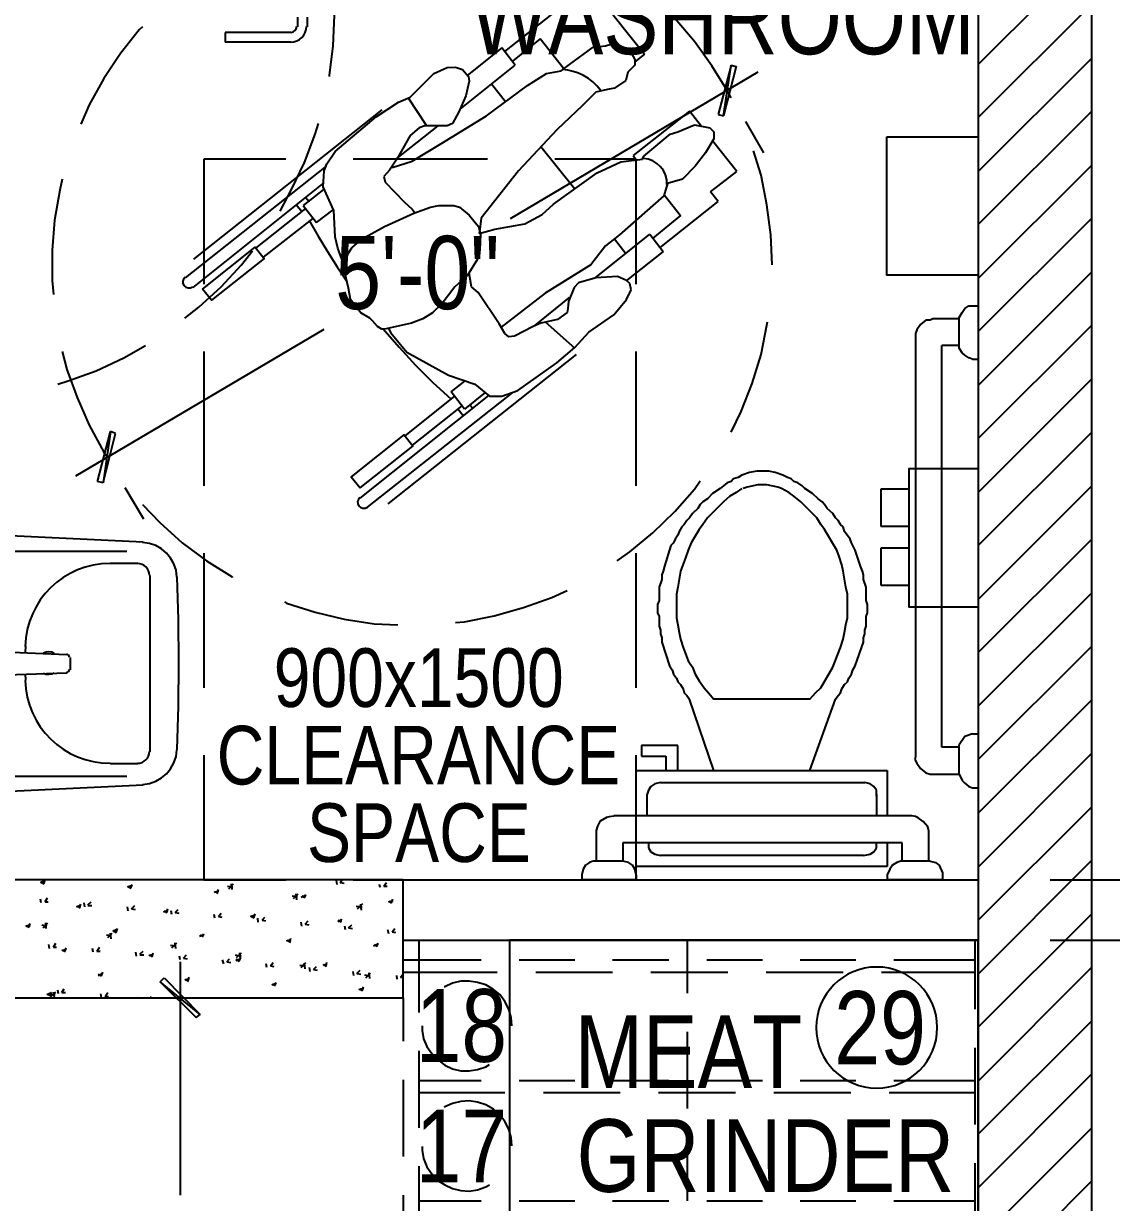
# Model space of a CAD drawing. Header units: millimetres. Extents: x -2604 to 15910, y -8758 to 4238.
# Drawn here: x 11578 to 13878, y -2925 to -432 of the extents above; entities that cross this region are included whole.
import ezdxf
from ezdxf.enums import TextEntityAlignment as Align

# ---------------------------------------------------------------- set-up
doc = ezdxf.new("R2010")
doc.units = ezdxf.units.MM
doc.layers.add('SOURCE_TEXT', color=7, linetype='Continuous')
doc.layers.add('SOURCE_TRACE', color=8, linetype='Continuous')

msp = doc.modelspace()

# ---------------------------------------------------------------- linework, layer by layer
at = {"layer": 'SOURCE_TRACE'}
for p, q in [((13836.6, -5449.8), (13836.6, 1113.5)), ((13596.8, 0), (13596.8, -5449.8)), ((13596.8, -518.8), (13836.6, -279.1)), ((12789.4, -369.8), (12891, -497.2)), ((12595.7, -491.7), (12719, -394.2)), ((13596.8, -631.3), (13836.6, -391.5)), ((12156.8, -418.6), (12156.8, -438.9)), ((12177.1, -418.6), (12177.1, -438.9)), ((12232.6, -479.6), (12235.3, -414.5)), ((12996.7, -470.1), (12954.7, -421.3)), ((11822.2, -445.7), (11782.9, -495.8)), ((11828.9, -438.9), (11822.2, -445.7)), ((12143.2, -451.1), (12003.7, -451.1)), ((12003.7, -451.1), (12003.7, -471.4)), ((12143.2, -471.4), (12003.7, -471.4)), ((12670.2, -464.7), (12611.9, -512.1)), ((12670.2, -464.7), (12668.8, -466)), ((12720.3, -528.3), (12670.2, -464.7)), ((12808.4, -479.6), (12828.7, -472.8)), ((12828.7, -472.8), (12859.9, -489)), ((13033.2, -521.5), (12996.7, -470.1)), ((11782.9, -495.8), (11747.7, -548.6)), ((12224.5, -541.9), (12232.6, -479.6)), ((12588.9, -483.6), (12515.8, -541.9)), ((12617.4, -520.2), (12588.9, -483.6)), ((12732.5, -518.8), (12782.6, -482.3)), ((12782.6, -482.3), (12808.4, -479.6)), ((12859.9, -489), (12870.7, -508)), ((12891, -497.2), (12870.7, -513.4)), ((12500.9, -613.7), (12617.4, -520.2)), ((12714.9, -532.4), (12732.5, -518.8)), ((12870.7, -520.2), (12855.8, -535.1)), ((12870.7, -508), (12870.7, -520.2)), ((13067.1, -575.7), (13033.2, -521.5)), ((13073.9, -520.2), (13046.8, -624.5)), ((13057.6, -627.2), (13073.9, -520.2)), ((13057.6, -627.2), (13073.9, -520.2)), ((13084.7, -522.9), (13057.6, -627.2)), ((13073.9, -520.2), (13084.7, -522.9)), ((13596.8, -745.1), (13836.6, -505.3)), ((12224.5, -544.6), (12224.5, -541.9)), ((12395.2, -587.9), (12445.3, -537.8)), ((12445.3, -537.8), (12473.8, -525.6)), ((12473.8, -525.6), (12491.4, -524.3)), ((12491.4, -524.3), (12506.3, -529.7)), ((12506.3, -529.7), (12518.5, -544.6)), ((12518.5, -544.6), (12519.8, -554.1)), ((13130.8, -535.1), (12606.5, -845.3)), ((12643.1, -563.5), (12683.7, -537.8)), ((12683.7, -537.8), (12714.9, -532.4)), ((12855.8, -535.1), (12851.7, -552.7)), ((11747.7, -548.6), (11716.5, -604.2)), ((12519.8, -554.1), (12513.1, -585.2)), ((12556.4, -627.2), (12643.1, -563.5)), ((12567.2, -559.5), (12597, -597.4)), ((12812.4, -571.7), (12788.1, -577.1)), ((12827.3, -569), (12812.4, -571.7)), ((12851.7, -552.7), (12827.3, -569)), ((12370.8, -598.8), (12395.2, -587.9)), ((12391.1, -589.3), (12429.1, -647.5)), ((12513.1, -585.2), (12498.2, -619.1)), ((12788.1, -577.1), (12759.6, -605.5)), ((13073.9, -589.3), (13067.1, -575.7)), ((11716.5, -604.2), (11698.9, -644.8)), ((12335.6, -615), (11937.3, -930.7)), ((12323.4, -629.9), (12370.8, -598.8)), ((12498.2, -619.1), (12484.6, -643.5)), ((12759.6, -605.5), (12705.4, -657)), ((12985.8, -617.7), (12866.6, -711.2)), ((13011.6, -650.2), (12985.8, -617.7)), ((13596.8, -857.5), (13836.6, -617.7)), ((12194.7, -666.5), (12201.5, -643.5)), ((12236.7, -703.1), (12323.4, -629.9)), ((12460.2, -686.8), (12556.4, -627.2)), ((12484.6, -643.5), (12473.8, -648.9)), ((12961.5, -661.1), (12996.7, -646.2)), ((12996.7, -646.2), (13029.2, -652.9)), ((13046.8, -624.5), (13057.6, -627.2)), ((13143, -705.8), (13105, -639.4)), ((12171.7, -726.1), (12194.7, -666.5)), ((12366.8, -718), (12454.8, -648.9)), ((12395.2, -669.2), (12366.8, -719.3)), ((12414.2, -652.9), (12395.2, -669.2)), ((12426.4, -648.9), (12414.2, -652.9)), ((12442.6, -648.9), (12426.4, -648.9)), ((12473.8, -648.9), (12442.6, -648.9)), ((12705.4, -657), (12624.1, -743.7)), ((12889.7, -712.6), (12945.2, -666.5)), ((12945.2, -666.5), (12961.5, -661.1)), ((13029.2, -652.9), (13037.3, -661.1)), ((13037.3, -661.1), (13037.3, -676)), ((12399.3, -723.4), (12460.2, -686.8)), ((12671.6, -692.2), (12743.3, -781.6)), ((13037.3, -676), (13019.7, -705.8)), ((13086.1, -745.1), (13034.6, -680)), ((12132.4, -719.3), (11959, -719.3)), ((11959, -719.3), (11959, -983.5)), ((12219.1, -728.8), (12236.7, -703.1)), ((12559.1, -719.3), (12274.6, -719.3)), ((12366.8, -719.3), (12351.9, -742.4)), ((12873.4, -719.3), (12701.4, -719.3)), ((12840.9, -724.7), (12886.9, -719.3)), ((12866.6, -711.2), (12873.4, -720.7)), ((12873.4, -983.5), (12873.4, -719.3)), ((12886.9, -719.3), (12889.7, -712.6)), ((13019.7, -705.8), (12998, -734.2)), ((13137.6, -753.2), (13121.3, -701.7)), ((12217.7, -734.2), (11919.7, -969.9)), ((12144.6, -783), (12171.7, -726.1)), ((12211, -777.6), (12213.7, -743.7)), ((12213.7, -743.7), (12219.1, -728.8)), ((12351.9, -742.4), (12339.7, -755.9)), ((12357.3, -736.9), (12399.3, -723.4)), ((12624.1, -743.7), (12545.6, -844)), ((12698.6, -814.2), (12790.8, -747.8)), ((12790.8, -747.8), (12840.9, -724.7)), ((12998, -734.2), (12970.9, -761.3)), ((13030.5, -788.4), (13086.1, -745.1)), ((13596.8, -971.3), (13836.6, -731.5)), ((11659.6, -761.3), (11654.2, -784.4)), ((11936, -990.3), (12211, -770.8)), ((12339.7, -755.9), (12342.4, -768.1)), ((12342.4, -768.1), (12383, -810.1)), ((12939.8, -770.8), (12931.6, -796.5)), ((12970.9, -761.3), (12939.8, -770.8)), ((13149.7, -815.5), (13137.6, -753.2)), ((11654.2, -784.4), (11643.4, -848)), ((12120.2, -829.1), (12144.6, -783)), ((12212.3, -783), (12169, -816.9)), ((12234, -827.7), (12211, -777.6)), ((12931.6, -796.5), (12838.2, -879.2)), ((12933, -795.2), (12966.9, -838.5)), ((13046.8, -808.7), (13030.5, -788.4)), ((12166.3, -830.4), (12154.1, -815.5)), ((12169, -816.9), (12197.4, -853.4)), ((12181.2, -808.7), (12174.4, -800.6)), ((12383, -810.1), (12399.3, -825)), ((12403.3, -833.1), (12438.5, -820.9)), ((12438.5, -820.9), (12456.2, -816.9)), ((12456.2, -816.9), (12487.3, -816.9)), ((12487.3, -816.9), (12499.5, -820.9)), ((12499.5, -820.9), (12519.8, -837.2)), ((12674.3, -835.8), (12698.6, -814.2)), ((12923.5, -906.3), (13046.8, -808.7)), ((13157.9, -879.2), (13149.7, -815.5)), ((12068.7, -907.6), (12174.4, -823.6)), ((12085, -926.6), (12190.6, -844)), ((12197.4, -853.4), (12232.6, -826.3)), ((12236.7, -883.2), (12234, -827.7)), ((12341, -861.6), (12403.3, -833.1)), ((12399.3, -825), (12406, -833.1)), ((12519.8, -837.2), (12540.1, -861.6)), ((12545.6, -844), (12542.9, -867)), ((12637.7, -856.1), (12674.3, -835.8)), ((12966.9, -838.5), (12908.6, -886)), ((12966.9, -838.5), (12965.5, -839.9)), ((13596.8, -1083.7), (13836.6, -844)), ((11643.4, -848), (11637.9, -911.7)), ((12293.6, -887.3), (12341, -861.6)), ((12540.1, -861.6), (12544.2, -877.8)), ((12542.9, -867), (12541.5, -876.5)), ((12541.5, -876.5), (12574, -867)), ((12574, -867), (12637.7, -856.1)), ((12242.1, -907.6), (12236.7, -883.2)), ((12271.9, -906.3), (12293.6, -887.3)), ((12544.2, -877.8), (12542.9, -911.7)), ((12785.3, -971.3), (12901.8, -877.8)), ((12838.2, -879.2), (12808.4, -902.2)), ((12827.3, -887.3), (12851.7, -918.5)), ((12901.8, -877.8), (12930.3, -914.4)), ((13160.6, -942.8), (13157.9, -879.2)), ((11637.9, -911.7), (11637.9, -975.4)), ((12038.9, -942.8), (12062, -913)), ((12257, -948.3), (12242.1, -907.6)), ((12257, -940.1), (12263.8, -918.5)), ((12263.8, -918.5), (12271.9, -906.3)), ((12542.9, -911.7), (12537.4, -930.7)), ((12808.4, -902.2), (12777.2, -942.8)), ((12930.3, -914.4), (12853.1, -975.4)), ((11995.6, -988.9), (12038.9, -942.8)), ((12257, -959.1), (12257, -940.1)), ((12537.4, -930.7), (12515.8, -965.9)), ((12777.2, -942.8), (12681, -1002.5)), ((12265.2, -991.6), (12257, -959.1)), ((12515.8, -965.9), (12490, -988.9)), ((12525.2, -988.9), (12519.8, -960.5)), ((12788.1, -969.9), (12751.5, -980.8)), ((12834.1, -967.2), (12788.1, -969.9)), ((12853.1, -975.4), (12834.1, -967.2)), ((13596.8, -1197.5), (13836.6, -957.7)), ((11637.9, -975.4), (11640.7, -1005.2)), ((11948.2, -1032.3), (11995.6, -988.9)), ((12269.2, -1016), (12265.2, -991.6)), ((12490, -988.9), (12462.9, -1024.1)), ((12538.8, -1001.1), (12525.2, -988.9)), ((12742, -990.3), (12729.8, -1020.1)), ((12751.5, -980.8), (12742, -990.3)), ((12859.9, -982.1), (12853.1, -975.4)), ((12853.1, -1016), (12862.6, -995.7)), ((12862.6, -995.7), (12859.9, -982.1)), ((12290.9, -1044.4), (12269.2, -1016)), ((12583.5, -1067.5), (12538.8, -1001.1)), ((12681, -1002.5), (12587.6, -1074.3)), ((12658, -1071.5), (12732.5, -1011.9)), ((12729.8, -1020.1), (12728.4, -1035)), ((12826, -1048.5), (12853.1, -1016)), ((11918.4, -1055.3), (11948.2, -1032.3)), ((12309.9, -1055.3), (12290.9, -1044.4)), ((12442.6, -1044.4), (12422.3, -1056.6)), ((12462.9, -1024.1), (12442.6, -1044.4)), ((12727.1, -1043.1), (12706.8, -1058)), ((12728.4, -1035), (12727.1, -1043.1)), ((13556.1, -1053.9), (13562.9, -1043.1)), ((13562.9, -1043.1), (13568.3, -1035)), ((13568.3, -1035), (13576.5, -1029.5)), ((13576.5, -1029.5), (13596.8, -1029.5)), ((13596.8, -1029.5), (13596.8, -1142)), ((12315.3, -1060.7), (12309.9, -1055.3)), ((12326.1, -1072.9), (12315.3, -1060.7)), ((12397.9, -1066.1), (12341, -1078.3)), ((12422.3, -1056.6), (12397.9, -1066.1)), ((12595.7, -1087.8), (12583.5, -1067.5)), ((12671.6, -1066.1), (12655.3, -1072.9)), ((12706.8, -1058), (12671.6, -1066.1)), ((12681, -1063.4), (12743.3, -1119)), ((12773.2, -1085.1), (12826, -1048.5)), ((13137.6, -1132.5), (13149.7, -1070.2)), ((13149.7, -1070.2), (13151.1, -1063.4)), ((13474.9, -1068.8), (13466.7, -1079.7)), ((13485.7, -1059.3), (13474.9, -1068.8)), ((13495.2, -1059.3), (13485.7, -1059.3)), ((13500.6, -1056.6), (13495.2, -1059.3)), ((13556.1, -1056.6), (13500.6, -1056.6)), ((13556.1, -1119), (13556.1, -1053.9)), ((13596.8, -1310), (13836.6, -1070.2)), ((11688.1, -1388.5), (12213.7, -1078.3)), ((12335.6, -1078.3), (12326.1, -1072.9)), ((12341, -1078.3), (12335.6, -1078.3)), ((12349.1, -1077), (12354.6, -1086.4)), ((12354.6, -1086.4), (12388.4, -1127.1)), ((12603.8, -1094.6), (12595.7, -1087.8)), ((12616, -1093.2), (12603.8, -1094.6)), ((12655.3, -1072.9), (12616, -1093.2)), ((12743.3, -1117.6), (12773.2, -1085.1)), ((13466.7, -1079.7), (13464, -1087.8)), ((13464, -1087.8), (13464, -1983.2)), ((11789.7, -1139.3), (11835.7, -1113.5)), ((12705.4, -1150.1), (12743.3, -1117.6)), ((13556.1, -1113.5), (13519.6, -1113.5)), ((13519.6, -1962.9), (13519.6, -1113.5)), ((13562.9, -1128.4), (13556.1, -1119)), ((11659.6, -1125.7), (11669.1, -1163.7)), ((11731.4, -1166.4), (11789.7, -1139.3)), ((11959, -1125.7), (11959, -1410.2)), ((12746.1, -1132.5), (12347.8, -1448.1)), ((12388.4, -1127.1), (12476.5, -1175.9)), ((12873.4, -1410.2), (12873.4, -1125.7)), ((13118.6, -1193.5), (13137.6, -1132.5)), ((13568.3, -1133.9), (13562.9, -1128.4)), ((13576.5, -1139.3), (13568.3, -1133.9)), ((13584.6, -1142), (13576.5, -1139.3)), ((13584.6, -1142), (13596.8, -1142)), ((11669.1, -1163.7), (11690.8, -1223.3)), ((11671.8, -1188), (11731.4, -1166.4)), ((12622.8, -1208.4), (12705.4, -1150.1)), ((11650.1, -1194.8), (11671.8, -1188)), ((12476.5, -1175.9), (12532, -1194.8)), ((12481.9, -1211.1), (12511.7, -1188)), ((12532, -1194.8), (12563.2, -1220.6)), ((13095.6, -1253.1), (13118.6, -1193.5)), ((13596.8, -1423.8), (13836.6, -1184)), ((12289.5, -1435.9), (12561.8, -1219.2)), ((12611.9, -1212.4), (12304.4, -1454.9)), ((12384.4, -1304.5), (12490, -1220.6)), ((12510.3, -1247.6), (12481.9, -1211.1)), ((12553.7, -1212.4), (12510.3, -1247.6)), ((12563.2, -1220.6), (12588.9, -1220.6)), ((12588.9, -1220.6), (12622.8, -1208.4)), ((11690.8, -1223.3), (11716.5, -1281.5)), ((12399.3, -1324.9), (12504.9, -1240.9)), ((12521.2, -1238.2), (12528, -1246.3)), ((12496.8, -1247.6), (12507.6, -1261.2)), ((13073.9, -1296.4), (13095.6, -1253.1)), ((11716.5, -1281.5), (11747.7, -1338.4)), ((11734.1, -1400.7), (11761.2, -1295.1)), ((11761.2, -1295.1), (11746.3, -1403.4)), ((11761.2, -1295.1), (11746.3, -1403.4)), ((11772.1, -1299.1), (11761.2, -1295.1)), ((11746.3, -1403.4), (11772.1, -1299.1)), ((13596.8, -1536.2), (13836.6, -1296.4)), ((11747.7, -1338.4), (11755.8, -1350.6)), ((13079.3, -1395.3), (13073.9, -1400.7)), ((13088.8, -1392.6), (13079.3, -1395.3)), ((13096.9, -1387.2), (13088.8, -1392.6)), ((13113.2, -1381.8), (13096.9, -1387.2)), ((13128.1, -1379.1), (13113.2, -1381.8)), ((13153.8, -1379.1), (13128.1, -1379.1)), ((13167.4, -1381.8), (13153.8, -1379.1)), ((13183.6, -1387.2), (13167.4, -1381.8)), ((13193.1, -1392.6), (13183.6, -1387.2)), ((13201.2, -1395.3), (13193.1, -1392.6)), ((13206.6, -1400.7), (13201.2, -1395.3)), ((11746.3, -1403.4), (11734.1, -1400.7)), ((11831.7, -1480.7), (11792.4, -1414.3)), ((12954.7, -1464.4), (12996.7, -1417)), ((12996.7, -1417), (13008.9, -1399.4)), ((13050.9, -1415.6), (13034.6, -1426.5)), ((13057.6, -1410.2), (13050.9, -1415.6)), ((13065.8, -1403.4), (13057.6, -1410.2)), ((13073.9, -1400.7), (13065.8, -1403.4)), ((13096.9, -1415.6), (13084.7, -1423.8)), ((13107.8, -1412.9), (13099.6, -1415.6)), ((13130.8, -1407.5), (13107.8, -1412.9)), ((13149.7, -1407.5), (13130.8, -1407.5)), ((13172.8, -1412.9), (13149.7, -1407.5)), ((13180.9, -1415.6), (13172.8, -1412.9)), ((13195.8, -1423.8), (13180.9, -1415.6)), ((13214.8, -1403.4), (13206.6, -1400.7)), ((13224.3, -1410.2), (13214.8, -1403.4)), ((13229.7, -1415.6), (13224.3, -1410.2)), ((13245.9, -1426.5), (13229.7, -1415.6)), ((13450.5, -1417), (13390.9, -1417)), ((13390.9, -1417), (13390.9, -1495.6)), ((13596.8, -1650), (13836.6, -1410.2)), ((13014.3, -1444.1), (13008.9, -1449.5)), ((13023.8, -1437.3), (13014.3, -1444.1)), ((13034.6, -1426.5), (13023.8, -1437.3)), ((13057.6, -1444.1), (13023.8, -1477.9)), ((13071.2, -1431.9), (13057.6, -1444.1)), ((13084.7, -1423.8), (13071.2, -1431.9)), ((13206.6, -1431.9), (13195.8, -1423.8)), ((13221.5, -1444.1), (13206.6, -1431.9)), ((13255.4, -1477.9), (13221.5, -1444.1)), ((13258.1, -1437.3), (13245.9, -1426.5)), ((13266.3, -1444.1), (13258.1, -1437.3)), ((13271.7, -1449.5), (13266.3, -1444.1)), ((11828.9, -1449.5), (11865.5, -1487.4)), ((12908.6, -1509.1), (12954.7, -1464.4)), ((12992.6, -1468.5), (12985.8, -1477.9)), ((13003.4, -1457.6), (12992.6, -1468.5)), ((13008.9, -1449.5), (13003.4, -1457.6)), ((13277.1, -1457.6), (13271.7, -1449.5)), ((13289.3, -1468.5), (13277.1, -1457.6)), ((13294.7, -1477.9), (13289.3, -1468.5)), ((11865.5, -1487.4), (11912.9, -1530.8)), ((12975, -1491.5), (12969.6, -1496.9)), ((12980.4, -1483.4), (12975, -1491.5)), ((12985.8, -1477.9), (12980.4, -1483.4)), ((13014.3, -1491.5), (13006.2, -1502.3)), ((13023.8, -1477.9), (13014.3, -1491.5)), ((13263.5, -1491.5), (13255.4, -1477.9)), ((13271.7, -1502.3), (13263.5, -1491.5)), ((13300.1, -1483.4), (13294.7, -1477.9)), ((13305.5, -1491.5), (13300.1, -1483.4)), ((13311, -1496.9), (13305.5, -1491.5)), ((13390.9, -1495.6), (13450.5, -1495.6)), ((11830.3, -1529.4), (11438.8, -1510.5)), ((12859.9, -1549.7), (12908.6, -1509.1)), ((12961.5, -1514.5), (12956, -1522.6)), ((12964.2, -1506.4), (12961.5, -1514.5)), ((12969.6, -1496.9), (12964.2, -1506.4)), ((13006.2, -1502.3), (12989.9, -1530.8)), ((13297.4, -1545.7), (13271.7, -1502.3)), ((13313.7, -1506.4), (13311, -1496.9)), ((13325.9, -1522.6), (13313.7, -1506.4)), ((11912.9, -1530.8), (11964.4, -1568.7)), ((12946.5, -1536.2), (12933, -1579.5)), ((12952, -1530.8), (12946.5, -1536.2)), ((12956, -1522.6), (12952, -1530.8)), ((12983.1, -1545.7), (12977.7, -1561.9)), ((12989.9, -1530.8), (12983.1, -1545.7)), ((13302.8, -1559.2), (13297.4, -1545.7)), ((13328.6, -1530.8), (13325.9, -1522.6)), ((13331.3, -1536.2), (13328.6, -1530.8)), ((13336.7, -1545.7), (13331.3, -1536.2)), ((13347.5, -1579.5), (13336.7, -1545.7)), ((13450.5, -1541.6), (13390.9, -1541.6)), ((13390.9, -1541.6), (13390.9, -1620.2)), ((13596.8, -1762.4), (13836.6, -1522.6)), ((11487.6, -1548.4), (11796.4, -1548.4)), ((11959, -1552.4), (11959, -1836.9)), ((11964.4, -1568.7), (12018.6, -1602.6)), ((12832.8, -1568.7), (12859.9, -1549.7)), ((12873.4, -1836.9), (12873.4, -1552.4)), ((12977.7, -1561.9), (12966.9, -1590.4)), ((13308.2, -1576.8), (13302.8, -1559.2)), ((11819.5, -1574.1), (11761.2, -1574.1)), ((12930.3, -1590.4), (12927.6, -1598.5)), ((12933, -1579.5), (12930.3, -1590.4)), ((12966.9, -1590.4), (12961.5, -1624.2)), ((13311, -1590.4), (13308.2, -1576.8)), ((13316.4, -1624.2), (13311, -1590.4)), ((13351.6, -1590.4), (13347.5, -1579.5)), ((13354.3, -1598.5), (13351.6, -1590.4)), ((11845.2, -1972.4), (11845.2, -1599.9)), ((12018.6, -1602.6), (12018.6, -1603.9)), ((12927.6, -1608), (12922.2, -1624.2)), ((12927.6, -1598.5), (12927.6, -1608)), ((13354.3, -1608), (13354.3, -1598.5)), ((13359.7, -1624.2), (13354.3, -1608)), ((13390.9, -1620.2), (13450.5, -1620.2)), ((12694.6, -1645.9), (12727.1, -1631)), ((12922.2, -1624.2), (12922.2, -1652.7)), ((12961.5, -1624.2), (12958.7, -1639.1)), ((12958.7, -1639.1), (12958.7, -1689.3)), ((13320.4, -1639.1), (13316.4, -1624.2)), ((13320.4, -1689.3), (13320.4, -1639.1)), ((13359.7, -1652.7), (13359.7, -1624.2)), ((13596.8, -1876.2), (13836.6, -1636.4)), ((12129.7, -1655.4), (12133.7, -1658.1)), ((12133.7, -1658.1), (12194.7, -1677.1)), ((12572.7, -1685.2), (12635, -1667.6)), ((12635, -1667.6), (12694.6, -1645.9)), ((12922.2, -1652.7), (12918.1, -1660.8)), ((12918.1, -1660.8), (12918.1, -1678.4)), ((13362.4, -1660.8), (13359.7, -1652.7)), ((13362.4, -1678.4), (13362.4, -1660.8)), ((12194.7, -1677.1), (12255.7, -1692)), ((12255.7, -1692), (12319.3, -1701.5)), ((12510.3, -1697.4), (12572.7, -1685.2)), ((12918.1, -1678.4), (12922.2, -1686.6)), ((12922.2, -1686.6), (12922.2, -1706.9)), ((12958.7, -1689.3), (12961.5, -1704.2)), ((13316.4, -1704.2), (13320.4, -1689.3)), ((13359.7, -1686.6), (13362.4, -1678.4)), ((13359.7, -1706.9), (13359.7, -1686.6)), ((12319.3, -1701.5), (12369.5, -1704.2)), ((12491.4, -1698.8), (12510.3, -1697.4)), ((12922.2, -1706.9), (12924.9, -1715)), ((12924.9, -1715), (12924.9, -1723.1)), ((12961.5, -1704.2), (12964.2, -1720.4)), ((13313.7, -1720.4), (13316.4, -1704.2)), ((13357, -1715), (13359.7, -1706.9)), ((13357, -1723.1), (13357, -1715)), ((12924.9, -1723.1), (12927.6, -1731.3)), ((12927.6, -1731.3), (12927.6, -1740.7)), ((12927.6, -1740.7), (12943.8, -1790.9)), ((12964.2, -1720.4), (12966.9, -1734)), ((12966.9, -1734), (12972.3, -1751.6)), ((13305.5, -1751.6), (13311, -1734)), ((13311, -1734), (13313.7, -1720.4)), ((13336.7, -1790.9), (13354.3, -1740.7)), ((13354.3, -1731.3), (13357, -1723.1)), ((13354.3, -1740.7), (13354.3, -1731.3)), ((11506.5, -1759.7), (11669.1, -1766.5)), ((12972.3, -1751.6), (12983.1, -1780)), ((13289.3, -1793.6), (13305.5, -1751.6)), ((13596.8, -1988.7), (13836.6, -1748.9)), ((11675.9, -1773.3), (11675.9, -1799)), ((12943.8, -1790.9), (12949.3, -1799)), ((12983.1, -1780), (12992.6, -1793.6)), ((12992.6, -1793.6), (12998, -1808.5)), ((13263.5, -1836.9), (13289.3, -1793.6)), ((13331.3, -1799), (13336.7, -1790.9)), ((11669.1, -1805.8), (11506.5, -1811.2)), ((12949.3, -1799), (12952, -1808.5)), ((12952, -1808.5), (12958.7, -1816.6)), ((12958.7, -1816.6), (12961.5, -1824.7)), ((12998, -1808.5), (13006.2, -1822)), ((13320.4, -1824.7), (13323.1, -1816.6)), ((13323.1, -1816.6), (13328.6, -1808.5)), ((13328.6, -1808.5), (13331.3, -1799)), ((12961.5, -1824.7), (12966.9, -1830.2)), ((12966.9, -1830.2), (12972.3, -1839.6)), ((12972.3, -1839.6), (12975, -1847.8)), ((13006.2, -1822), (13017, -1836.9)), ((13017, -1836.9), (13026.5, -1847.8)), ((13252.7, -1847.8), (13263.5, -1836.9)), ((13305.5, -1847.8), (13308.2, -1839.6)), ((13308.2, -1839.6), (13313.7, -1830.2)), ((13313.7, -1830.2), (13320.4, -1824.7)), ((12975, -1847.8), (12980.4, -1853.2)), ((12980.4, -1853.2), (12985.8, -1861.3)), ((13037.3, -2011.7), (12985.8, -1861.3)), ((13026.5, -1847.8), (13037.3, -1861.3)), ((13240.5, -1861.3), (13037.3, -1861.3)), ((13240.5, -1861.3), (13252.7, -1847.8)), ((13240.5, -2011.7), (13294.7, -1861.3)), ((13294.7, -1861.3), (13300.1, -1853.2)), ((13300.1, -1853.2), (13305.5, -1847.8)), ((13596.8, -2102.4), (13836.6, -1862.7)), ((13568.3, -1939.9), (13556.1, -1957.5)), ((13584.6, -1934.5), (13568.3, -1939.9)), ((13584.6, -1934.5), (13596.8, -1934.5)), ((13596.8, -1934.5), (13596.8, -2048.3)), ((12961.5, -1958.8), (12884.2, -1958.8)), ((12884.2, -1958.8), (12884.2, -1981.9)), ((12961.5, -2011.7), (12961.5, -1958.8)), ((13556.1, -1962.9), (13519.6, -1962.9)), ((13556.1, -2019.8), (13556.1, -1957.5)), ((11959, -1979.2), (11959, -2243.3)), ((12873.4, -2243.3), (12873.4, -1979.2)), ((12884.2, -1981.9), (12935.7, -1981.9)), ((12935.7, -1981.9), (12935.7, -2011.7)), ((13464, -1983.2), (13462.7, -1988.7)), ((13462.7, -1988.7), (13466.7, -1996.8)), ((13596.8, -2216.2), (13836.6, -1975.1)), ((11819.5, -1998.1), (11761.2, -1998.1)), ((12873.4, -2107.9), (12873.4, -2011.7)), ((12873.4, -2011.7), (13404.4, -2011.7)), ((13404.4, -2011.7), (13404.4, -2107.9)), ((13466.7, -1996.8), (13474.9, -2007.6)), ((13474.9, -2007.6), (13485.7, -2017.1)), ((13485.7, -2017.1), (13495.2, -2019.8)), ((11830.3, -2042.8), (11438.8, -2061.8)), ((11487.6, -2023.9), (11796.4, -2023.9)), ((12912.7, -2040.1), (12904.6, -2045.5)), ((12924.9, -2037.4), (12912.7, -2040.1)), ((12924.9, -2037.4), (13357, -2037.4)), ((13367.9, -2040.1), (13357, -2037.4)), ((13376, -2045.5), (13367.9, -2040.1)), ((13495.2, -2019.8), (13556.1, -2019.8)), ((13556.1, -2019.8), (13562.9, -2033.4)), ((13562.9, -2033.4), (13568.3, -2038.8)), ((13568.3, -2038.8), (13576.5, -2045.5)), ((12899.1, -2053.7), (12896.4, -2061.8)), ((12896.4, -2107.9), (12896.4, -2061.8)), ((12904.6, -2045.5), (12899.1, -2053.7)), ((13381.4, -2053.7), (13376, -2045.5)), ((13381.4, -2065.9), (13381.4, -2053.7)), ((13381.4, -2061.8), (13381.4, -2107.9)), ((13576.5, -2045.5), (13584.6, -2048.3)), ((13584.6, -2048.3), (13596.8, -2048.3)), ((13596.8, -2328.7), (13836.6, -2088.9)), ((12792.1, -2129.5), (12797.5, -2118.7)), ((12797.5, -2118.7), (12811.1, -2110.6)), ((12811.1, -2110.6), (12816.5, -2109.2)), ((12816.5, -2109.2), (12826, -2107.9)), ((13455.9, -2107.9), (12826, -2107.9)), ((13464, -2109.2), (13455.9, -2107.9)), ((13469.5, -2111.9), (13464, -2109.2)), ((13480.3, -2120.1), (13469.5, -2111.9)), ((12789.4, -2139), (12792.1, -2129.5)), ((12789.4, -2204), (12789.4, -2139)), ((13489.8, -2130.9), (13480.3, -2120.1)), ((13492.5, -2140.4), (13489.8, -2130.9)), ((13492.5, -2204), (13492.5, -2140.4)), ((13435.6, -2164.8), (12844.9, -2164.8)), ((12844.9, -2164.8), (12844.9, -2204)), ((12873.4, -2214.9), (12873.4, -2164.8)), ((12899.1, -2164.8), (12899.1, -2175.6)), ((13381.4, -2175.6), (13381.4, -2164.8)), ((13404.4, -2164.8), (13404.4, -2214.9)), ((13435.6, -2204), (13435.6, -2164.8)), ((12899.1, -2175.6), (12904.6, -2183.7)), ((12904.6, -2183.7), (12912.7, -2189.1)), ((12912.7, -2189.1), (12924.9, -2191.9)), ((13354.3, -2191.9), (12924.9, -2191.9)), ((13354.3, -2191.9), (13367.9, -2189.1)), ((13367.9, -2189.1), (13376, -2183.7)), ((13376, -2183.7), (13381.4, -2175.6)), ((12766.4, -2212.2), (12761, -2220.3)), ((12774.5, -2206.8), (12766.4, -2212.2)), ((12782.6, -2204), (12774.5, -2206.8)), ((12844.9, -2204), (12782.6, -2204)), ((12857.1, -2206.8), (12844.9, -2204)), ((12865.3, -2212.2), (12857.1, -2206.8)), ((12870.7, -2220.3), (12865.3, -2212.2)), ((13404.4, -2214.9), (12873.4, -2214.9)), ((13415.3, -2212.2), (13409.8, -2220.3)), ((13424.7, -2206.8), (13415.3, -2212.2)), ((13432.9, -2204), (13424.7, -2206.8)), ((13495.2, -2204), (13432.9, -2204)), ((13495.2, -2204), (13506, -2206.8)), ((13506, -2206.8), (13514.2, -2212.2)), ((13514.2, -2212.2), (13520.9, -2228.4)), ((13596.8, -2442.5), (13836.6, -2201.3)), ((11620.3, -2251.5), (11623, -2243.3)), ((11959, -2243.3), (12132.4, -2243.3)), ((12148.7, -2244.7), (12148.7, -2243.3)), ((12247.5, -2248.7), (12251.6, -2243.3)), ((12274.6, -2243.3), (12559.1, -2243.3)), ((12380.3, -2243.3), (13596.8, -2243.3)), ((12701.4, -2243.3), (12873.4, -2243.3)), ((12761, -2220.3), (12758.3, -2232.5)), ((12758.3, -2232.5), (12758.3, -2243.3)), ((12873.4, -2243.3), (12758.3, -2243.3)), ((12873.4, -2231.1), (12870.7, -2220.3)), ((12873.4, -2232.5), (12873.4, -2243.3)), ((12873.4, -2243.3), (13404.4, -2243.3)), ((13409.8, -2220.3), (13404.4, -2232.5)), ((13404.4, -2232.5), (13404.4, -2243.3)), ((13520.9, -2243.3), (13404.4, -2243.3)), ((13520.9, -2228.4), (13520.9, -2243.3)), ((13748.5, -2243.3), (15215.6, -2243.3)), ((13748.5, -2243.3), (14918.9, -2243.3)), ((11613.6, -2248.7), (11621.7, -2244.7)), ((11613.6, -2247.4), (11620.3, -2251.5)), ((11797.8, -2258.2), (11805.9, -2255.5)), ((11797.8, -2256.9), (11804.6, -2260.9)), ((11804.6, -2260.9), (11807.3, -2252.8)), ((11980.7, -2269.1), (11990.2, -2266.4)), ((11982, -2267.7), (11988.8, -2271.8)), ((11987.4, -2271.8), (11990.2, -2263.6)), ((12009.1, -2256.9), (12020, -2258.2)), ((12011.8, -2262.3), (12021.3, -2251.5)), ((12018.6, -2263.6), (12017.2, -2251.5)), ((12240.8, -2252.8), (12239.4, -2244.7)), ((12247.5, -2248.7), (12255.7, -2250.1)), ((12331.5, -2259.6), (12330.2, -2252.8)), ((12339.7, -2256.9), (12345.1, -2248.7)), ((12339.7, -2256.9), (12346.4, -2256.9)), ((11614.9, -2292.1), (11613.6, -2284)), ((11623, -2289.4), (11628.5, -2281.3)), ((11623, -2289.4), (11629.8, -2289.4)), ((11707, -2300.2), (11705.7, -2292.1)), ((11713.8, -2296.2), (11720.6, -2289.4)), ((12145.9, -2277.2), (12156.8, -2278.5)), ((12148.7, -2282.6), (12158.1, -2273.1)), ((12155.4, -2285.3), (12154.1, -2273.1)), ((12164.9, -2279.9), (12174.4, -2275.8)), ((12166.3, -2277.2), (12171.7, -2281.3)), ((12171.7, -2281.3), (12174.4, -2274.5)), ((12284.1, -2304.3), (12295, -2293.5)), ((12349.1, -2289.4), (12358.6, -2286.7)), ((12350.5, -2288), (12355.9, -2292.1)), ((12355.9, -2292.1), (12358.6, -2284)), ((11689.4, -2300.2), (11698.9, -2296.2)), ((11690.8, -2298.9), (11697.5, -2302.9)), ((11696.2, -2302.9), (11698.9, -2294.8)), ((11713.8, -2297.5), (11721.9, -2297.5)), ((11799.1, -2308.4), (11797.8, -2300.2)), ((11805.9, -2304.3), (11812.7, -2297.5)), ((11805.9, -2304.3), (11814, -2305.6)), ((11873.7, -2311.1), (11883.1, -2307)), ((11875, -2308.4), (11880.4, -2312.4)), ((11880.4, -2312.4), (11883.1, -2304.3)), ((11891.3, -2316.5), (11889.9, -2308.4)), ((11898, -2312.4), (11904.8, -2305.6)), ((11898, -2312.4), (11906.2, -2313.8)), ((11982, -2324.6), (11980.7, -2316.5)), ((11990.2, -2320.5), (11995.6, -2313.8)), ((12057.9, -2320.5), (12066, -2317.8)), ((12064.7, -2323.3), (12067.4, -2315.1)), ((12281.4, -2298.9), (12293.6, -2300.2)), ((12292.2, -2307), (12290.9, -2294.8)), ((13596.8, -2554.9), (13836.6, -2315.1)), ((11582.4, -2340.9), (11590.5, -2338.2)), ((11582.4, -2339.5), (11589.2, -2343.6)), ((11589.2, -2343.6), (11591.9, -2335.4)), ((11616.3, -2338.2), (11627.1, -2340.9)), ((11619, -2344.9), (11628.5, -2334.1)), ((11625.7, -2346.3), (11624.4, -2334.1)), ((11990.2, -2320.5), (11996.9, -2321.9)), ((12057.9, -2319.2), (12064.7, -2323.3)), ((12074.1, -2332.7), (12072.8, -2324.6)), ((12082.3, -2328.7), (12087.7, -2321.9)), ((12082.3, -2328.7), (12089, -2330)), ((12166.3, -2340.9), (12164.9, -2332.7)), ((12173, -2336.8), (12179.8, -2330)), ((12173, -2336.8), (12181.2, -2338.2)), ((12242.1, -2331.4), (12250.3, -2327.3)), ((12242.1, -2328.7), (12248.9, -2332.7)), ((12248.9, -2332.7), (12250.3, -2326)), ((12258.4, -2349), (12257, -2340.9)), ((12265.2, -2344.9), (12271.9, -2338.2)), ((11753.1, -2359.8), (11763.9, -2361.2)), ((11755.8, -2365.2), (11765.3, -2355.8)), ((11762.6, -2368), (11761.2, -2355.8)), ((11766.6, -2351.7), (11774.8, -2347.6)), ((11766.6, -2350.3), (11773.4, -2354.4)), ((11773.4, -2354.4), (11776.1, -2346.3)), ((11949.5, -2362.5), (11959, -2358.5)), ((11950.9, -2359.8), (11957.6, -2363.9)), ((11956.3, -2363.9), (11959, -2357.1)), ((12140.5, -2374.7), (12143.2, -2366.6)), ((12265.2, -2344.9), (12273.3, -2346.3)), ((12350.5, -2357.1), (12347.8, -2349)), ((12357.3, -2353.1), (12362.7, -2346.3)), ((12357.3, -2353.1), (12364, -2354.4)), ((11632.5, -2388.3), (11631.2, -2380.1)), ((11640.7, -2385.6), (11646.1, -2377.4)), ((11640.7, -2385.6), (11647.4, -2385.6)), ((11658.3, -2392.3), (11667.7, -2389.6)), ((11659.6, -2391), (11666.4, -2395.1)), ((11665, -2395.1), (11667.7, -2386.9)), ((11724.6, -2396.4), (11723.3, -2388.3)), ((11732.8, -2393.7), (11738.2, -2385.6)), ((11888.6, -2381.5), (11900.7, -2382.9)), ((11891.3, -2386.9), (11902.1, -2376.1)), ((11899.4, -2388.3), (11898, -2376.1)), ((12133.7, -2372), (12143.2, -2369.3)), ((12135.1, -2370.7), (12141.9, -2374.7)), ((12318, -2382.9), (12327.5, -2378.8)), ((12319.3, -2380.1), (12324.8, -2384.2)), ((12324.8, -2384.2), (12327.5, -2377.4)), ((12380.3, -2370.7), (13596.8, -2370.7)), ((12414.2, -2523.7), (12414.2, -2370.7)), ((12981.8, -2483.1), (12981.8, -2370.7)), ((13590, -2517), (13590, -2370.7)), ((13748.5, -2370.7), (14918.9, -2370.7)), ((13748.5, -2370.7), (15215.6, -2370.7)), ((11732.8, -2393.7), (11739.5, -2393.7)), ((11816.8, -2404.5), (11815.4, -2396.4)), ((11823.5, -2400.5), (11830.3, -2393.7)), ((11823.5, -2401.8), (11831.7, -2401.8)), ((11842.5, -2403.2), (11852, -2400.5)), ((11843.9, -2401.8), (11849.3, -2405.9)), ((11849.3, -2405.9), (11852, -2397.8)), ((11908.9, -2412.7), (11907.5, -2404.5)), ((11908.9, -2416.7), (11908.9, -2909.8)), ((11915.6, -2408.6), (11922.4, -2401.8)), ((11915.6, -2408.6), (11923.8, -2410)), ((12001, -2420.8), (11998.3, -2412.7)), ((12007.8, -2416.7), (12013.2, -2410)), ((12007.8, -2416.7), (12015.9, -2418.1)), ((12025.4, -2401.8), (12037.6, -2404.5)), ((12026.7, -2414), (12034.9, -2410)), ((12026.7, -2411.3), (12033.5, -2415.4)), ((12028.1, -2407.2), (12038.9, -2397.8)), ((12033.5, -2415.4), (12036.2, -2408.6)), ((12036.2, -2410), (12034.9, -2397.8)), ((12099.9, -2424.9), (12105.3, -2418.1)), ((12164.9, -2428.9), (12174.4, -2418.1)), ((12217.7, -2426.2), (12219.1, -2418.1)), ((12380.3, -2412.7), (12545.6, -2412.7)), ((12625.5, -2412.7), (12743.3, -2412.7)), ((12823.3, -2412.7), (12942.5, -2412.7)), ((13022.4, -2412.7), (13140.3, -2412.7)), ((13220.2, -2412.7), (13338, -2412.7)), ((13418, -2412.7), (13590, -2412.7)), ((11735.5, -2445.2), (11743.6, -2441.1)), ((11735.5, -2442.5), (11742.3, -2446.5)), ((11742.3, -2446.5), (11745, -2438.4)), ((12091.8, -2428.9), (12090.4, -2420.8)), ((12099.9, -2424.9), (12106.7, -2426.2)), ((12162.2, -2423.5), (12173, -2424.9)), ((12173, -2431.6), (12171.7, -2419.4)), ((12183.9, -2437), (12182.5, -2428.9)), ((12190.6, -2433), (12197.4, -2426.2)), ((12190.6, -2433), (12198.8, -2434.3)), ((12211, -2423.5), (12219.1, -2420.8)), ((12211, -2422.1), (12217.7, -2426.2)), ((12276, -2445.2), (12274.6, -2437)), ((12282.8, -2441.1), (12289.5, -2434.3)), ((12282.8, -2441.1), (12290.9, -2442.5)), ((12301.7, -2450.6), (12311.2, -2439.8)), ((12309.9, -2451.9), (12308.5, -2439.8)), ((12374.9, -2449.2), (12380.3, -2442.5)), ((12380.3, -2438.4), (12579.4, -2438.4)), ((12660.7, -2438.4), (12823.3, -2438.4)), ((12904.6, -2438.4), (13067.1, -2438.4)), ((13148.4, -2438.4), (13311, -2438.4)), ((13392.2, -2438.4), (13590, -2438.4)), ((13596.8, -2668.7), (13836.6, -2427.6)), ((11866.9, -2458.7), (11875, -2450.6)), ((11950.9, -2527.8), (11866.9, -2458.7)), ((11866.9, -2458.7), (11942.7, -2534.6)), ((11950.9, -2527.8), (11866.9, -2458.7)), ((11875, -2450.6), (11950.9, -2527.8)), ((11918.4, -2454.7), (11927.8, -2451.9)), ((11919.7, -2453.3), (11926.5, -2457.4)), ((11925.1, -2457.4), (11927.8, -2449.2)), ((12102.6, -2465.5), (12112.1, -2461.4)), ((12103.9, -2462.8), (12110.7, -2466.8)), ((12109.4, -2466.8), (12112.1, -2460.1)), ((12299, -2443.8), (12309.9, -2446.5)), ((12368.1, -2453.3), (12366.8, -2445.2)), ((12374.9, -2449.2), (12380.3, -2449.2)), ((12484.6, -2461.4), (12468.4, -2469.6)), ((12502.2, -2457.4), (12484.6, -2461.4)), ((12519.8, -2457.4), (12502.2, -2457.4)), ((12537.4, -2460.1), (12519.8, -2457.4)), ((12555.1, -2465.5), (12537.4, -2460.1)), ((12571.3, -2475), (12555.1, -2465.5)), ((11627.1, -2485.8), (11636.6, -2481.7)), ((11628.5, -2484.5), (11635.2, -2488.5)), ((11632.5, -2484.5), (11644.7, -2485.8)), ((11633.9, -2488.5), (11636.6, -2480.4)), ((11635.2, -2489.9), (11646.1, -2480.4)), ((11643.4, -2492.6), (11642, -2480.4)), ((11651.5, -2484.5), (11650.1, -2476.3)), ((11658.3, -2481.7), (11663.7, -2473.6)), ((11658.3, -2481.7), (11666.4, -2481.7)), ((11742.3, -2492.6), (11740.9, -2484.5)), ((11750.4, -2489.9), (11755.8, -2481.7)), ((11750.4, -2489.9), (11757.2, -2489.9)), ((11819.5, -2492.6), (11820.8, -2491.2)), ((11819.5, -2492.6), (11820.8, -2492.6)), ((11845.2, -2492.6), (11847.9, -2489.9)), ((11906.2, -2492.6), (11984.7, -2492.6)), ((12286.8, -2475), (12296.3, -2472.3)), ((12288.2, -2473.6), (12293.6, -2477.7)), ((12293.6, -2477.7), (12296.3, -2469.6)), ((12380.3, -2492.6), (12380.3, -2584.7)), ((12468.4, -2469.6), (12467, -2469.6)), ((12584.9, -2485.8), (12571.3, -2475)), ((12595.7, -2500.7), (12584.9, -2485.8)), ((12603.8, -2517), (12595.7, -2500.7)), ((12609.2, -2534.6), (12603.8, -2517)), ((11942.7, -2534.6), (11950.9, -2527.8)), ((12610.6, -2552.2), (12609.2, -2534.6)), ((13596.8, -2781.1), (13836.6, -2541.4)), ((12420.9, -2552.2), (12420.9, -2561.7)), ((12420.9, -2561.7), (12423.6, -2579.3)), ((12981.8, -2726.9), (12981.8, -2564.4)), ((12423.6, -2579.3), (12430.4, -2595.5)), ((12414.2, -2767.6), (12414.2, -2605)), ((12430.4, -2595.5), (12441.3, -2610.4)), ((12441.3, -2610.4), (12453.5, -2624)), ((13590, -2760.8), (13590, -2598.3)), ((12453.5, -2624), (12468.4, -2634.8)), ((12468.4, -2634.8), (12484.6, -2643)), ((12537.4, -2644.3), (12555.1, -2638.9)), ((12555.1, -2638.9), (12563.2, -2633.5)), ((12380.3, -2666), (12380.3, -2828.5)), ((12414.2, -2667.3), (12545.6, -2667.3)), ((12484.6, -2643), (12502.2, -2647)), ((12502.2, -2647), (12519.8, -2647)), ((12519.8, -2647), (12537.4, -2644.3)), ((12625.5, -2667.3), (12743.3, -2667.3)), ((12823.3, -2667.3), (12942.5, -2667.3)), ((13022.4, -2667.3), (13140.3, -2667.3)), ((13220.2, -2667.3), (13338, -2667.3)), ((13418, -2667.3), (13590, -2667.3)), ((13596.8, -2894.9), (13836.6, -2653.8)), ((12414.2, -2693.1), (12595.7, -2693.1)), ((12484.6, -2716.1), (12468.4, -2722.9)), ((12502.2, -2712), (12484.6, -2716.1)), ((12519.8, -2710.7), (12502.2, -2712)), ((12537.4, -2713.4), (12519.8, -2710.7)), ((12555.1, -2718.8), (12537.4, -2713.4)), ((12677, -2693.1), (12839.5, -2693.1)), ((12920.8, -2693.1), (13083.4, -2693.1)), ((13164.7, -2693.1), (13327.2, -2693.1)), ((13408.5, -2693.1), (13590, -2693.1)), ((12468.4, -2722.9), (12467, -2724.2)), ((12571.3, -2728.3), (12555.1, -2718.8)), ((12584.9, -2740.5), (12571.3, -2728.3)), ((12595.7, -2754), (12584.9, -2740.5)), ((12603.8, -2770.3), (12595.7, -2754)), ((12609.2, -2787.9), (12603.8, -2770.3)), ((12610.6, -2805.5), (12609.2, -2787.9)), ((13596.8, -3007.4), (13836.6, -2767.6)), ((12420.9, -2806.9), (12420.9, -2815)), ((12420.9, -2815), (12423.6, -2832.6)), ((12981.8, -2922), (12981.8, -2808.2)), ((12423.6, -2832.6), (12430.4, -2850.2)), ((12414.2, -3011.4), (12414.2, -2848.9)), ((12430.4, -2850.2), (12441.3, -2865.1)), ((12441.3, -2865.1), (12453.5, -2878.7)), ((13590, -3004.7), (13590, -2842.1)), ((12453.5, -2878.7), (12468.4, -2888.1)), ((12468.4, -2888.1), (12484.6, -2896.3)), ((12555.1, -2892.2), (12563.2, -2888.1)), ((13596.8, -3121.2), (13836.6, -2880)), ((12380.3, -2909.8), (12381.7, -3072.4)), ((12484.6, -2896.3), (12502.2, -2900.3)), ((12502.2, -2900.3), (12519.8, -2901.7)), ((12519.8, -2901.7), (12537.4, -2899)), ((12537.4, -2899), (12555.1, -2892.2)), ((12414.2, -2922), (12545.6, -2922)), ((12625.5, -2922), (12743.3, -2922)), ((12823.3, -2922), (12942.5, -2922)), ((13022.4, -2922), (13140.3, -2922)), ((13220.2, -2922), (13338, -2922)), ((13418, -2922), (13590, -2922))]:
    msp.add_line(p, q, dxfattribs=at)
for points in [[(12142.6, -471.4), (12149.2, -470.7), (12155.5, -468.8), (12161.1, -465.8), (12166, -461.7), (12170.1, -456.8), (12173.1, -451.2), (12175.1, -444.9), (12175.7, -438.2)], [(12142.6, -451.1), (12147.6, -450.1), (12151.7, -447.3), (12154.4, -443.2), (12155.4, -438.2)], [(12797.8, -572.9), (12790.1, -563.7), (12781.5, -555.5), (12772.1, -548.4), (12762.1, -542.3), (12751.4, -537.3), (12740.3, -533.6), (12728.7, -531.1), (12716.8, -529.8)], [(12924.8, -735), (12917.1, -728), (12908.2, -722.8), (12898.5, -719.4), (12888.3, -718)], [(12938.4, -772.8), (12937.9, -762.5), (12935.4, -752.5), (12931, -743.3), (12924.8, -735)], [(12182, -848.6), (12200.7, -881.8), (12220.3, -914.5), (12240.8, -946.6), (12262.1, -978.2)], [(11919.2, -968.7), (11915.9, -972.6), (11914.4, -977.3), (11914.8, -982.2), (11917.1, -986.7)], [(11917.1, -986.7), (11921, -990), (11925.7, -991.5), (11930.6, -991.1), (11935.2, -988.8)], [(12337.9, -1077.8), (12371.7, -1116.8), (12406.8, -1154.7), (12443.4, -1191.2), (12481.2, -1226.3)], [(12289, -1434.7), (12285.7, -1438.6), (12284.2, -1443.3), (12284.6, -1448.2), (12286.9, -1452.8)], [(12286.9, -1452.8), (12290.8, -1456), (12295.5, -1457.5), (12300.4, -1457.2), (12305, -1454.8)], [(11902, -1602.8), (11900.1, -1588.4), (11895.5, -1574.9), (11888.7, -1562.7), (11879.9, -1552.1), (11869.3, -1543.1), (11857.2, -1536.2), (11843.8, -1531.6), (11829.4, -1529.5)], [(11760.5, -1574.1), (11742.5, -1575), (11724.9, -1577.7), (11708, -1582), (11691.7, -1587.8), (11676.2, -1595.2), (11661.5, -1603.9), (11647.8, -1614), (11635.1, -1625.2), (11623.5, -1637.7), (11613.1, -1651.2), (11604.1, -1665.6), (11596.4, -1681), (11590.1, -1697.1), (11585.4, -1714), (11582.4, -1731.5), (11581.1, -1749.5)], [(11843.9, -1599.2), (11843.3, -1594.1), (11841.9, -1589.4), (11839.6, -1585.2), (11836.5, -1581.5), (11832.8, -1578.4), (11828.5, -1576.1), (11823.8, -1574.6), (11818.8, -1574.1)], [(11902.4, -1967.4), (11905.2, -1876.1), (11906.2, -1784.8), (11905.2, -1693.5), (11902.4, -1602.2)], [(11581.5, -1748.6), (11581.2, -1762.1)], [(11642.6, -1764.4), (11637.2, -1762), (11631.4, -1761.1), (11625.6, -1761.6), (11620, -1763.5)], [(11674.5, -1772.6), (11674, -1770.2), (11672.7, -1768.3), (11670.8, -1767), (11668.4, -1766.5)], [(11581.2, -1807.5), (11581.5, -1820.9)], [(11620, -1806), (11625.6, -1808), (11631.4, -1808.5), (11637.2, -1807.5), (11642.6, -1805.2)], [(11668.4, -1804.4), (11670.8, -1803.9), (11672.7, -1802.6), (11674, -1800.7), (11674.5, -1798.3)], [(11581.1, -1821.4), (11582.4, -1839.4), (11585.4, -1856.9), (11590.1, -1873.8), (11596.4, -1889.9), (11604.1, -1905.3), (11613.1, -1919.7), (11623.5, -1933.2), (11635.1, -1945.7), (11647.8, -1956.9), (11661.5, -1967), (11676.2, -1975.7), (11691.7, -1983.1), (11708, -1988.9), (11724.9, -1993.2), (11742.5, -1995.9), (11760.5, -1996.8)], [(11829.4, -2041.4), (11843.8, -2039.3), (11857.2, -2034.7), (11869.3, -2027.8), (11879.9, -2018.8), (11888.7, -2008.2), (11895.5, -1996), (11900.1, -1982.5), (11902, -1968.1)], [(11818.8, -1996.8), (11823.8, -1996.3), (11828.5, -1994.8), (11832.8, -1992.5), (11836.5, -1989.4), (11839.6, -1985.7), (11841.9, -1981.5), (11843.3, -1976.8), (11843.9, -1971.7)], [(13382.1, -2427.6), (13369, -2428.2), (13356.3, -2430.2), (13344, -2433.3), (13332.2, -2437.6), (13321.1, -2443), (13310.5, -2449.4), (13300.6, -2456.8), (13291.6, -2465.1), (13283.3, -2474.1), (13275.9, -2484), (13269.5, -2494.6), (13264.1, -2505.7), (13259.8, -2517.5), (13256.7, -2529.8), (13254.7, -2542.5), (13254.1, -2555.6)], [(13510.1, -2555.6), (13509.4, -2542.5), (13507.5, -2529.8), (13504.3, -2517.5), (13500, -2505.7), (13494.6, -2494.6), (13488.2, -2484), (13480.9, -2474.1), (13472.6, -2465.1), (13463.5, -2456.8), (13453.7, -2449.4), (13443.1, -2443), (13431.9, -2437.6), (13420.1, -2433.3), (13407.9, -2430.2), (13395.2, -2428.2), (13382.1, -2427.6)], [(13254.1, -2555.6), (13254.7, -2568.7), (13256.7, -2581.4), (13259.8, -2593.6), (13264.1, -2605.4), (13269.5, -2616.6), (13275.9, -2627.2), (13283.3, -2637), (13291.6, -2646.1), (13300.6, -2654.4), (13310.5, -2661.7), (13321.1, -2668.1), (13332.2, -2673.5), (13344, -2677.8), (13356.3, -2681), (13369, -2682.9), (13382.1, -2683.6)], [(13382.1, -2683.6), (13395.2, -2682.9), (13407.9, -2681), (13420.1, -2677.8), (13431.9, -2673.5), (13443.1, -2668.1), (13453.7, -2661.7), (13463.5, -2654.4), (13472.6, -2646.1), (13480.9, -2637), (13488.2, -2627.2), (13494.6, -2616.6), (13500, -2605.4), (13504.3, -2593.6), (13507.5, -2581.4), (13509.4, -2568.7), (13510.1, -2555.6)]]:
    msp.add_lwpolyline(points, dxfattribs=at)
for points in [[(13403.1, -671.9), (13596.8, -671.9), (13596.8, -964.5), (13403.1, -964.5)], [(11956.3, -994.3), (12067.4, -904.9), (12086.3, -929.3), (11975.3, -1017.4)], [(12289.5, -1414.3), (12400.6, -1326.2), (12381.7, -1301.8), (12270.6, -1391.2)], [(13596.8, -1666.2), (13450.5, -1666.2), (13450.5, -1373.6), (13596.8, -1373.6)], [(11311.5, -2243.3), (11311.5, -2492.6), (12380.3, -2492.6), (12380.3, -2243.3)], [(13596.8, -3056.1), (13596.8, -2370.7), (12605.2, -2370.7), (12605.2, -3056.1)]]:
    msp.add_lwpolyline(points, close=True, dxfattribs=at)

# ---------------------------------------------------------------- texts
at = {"layer": 'SOURCE_TEXT'}
for s, height, p, p2 in [('WASHROOM', 154.99, (12522.5, -497.2), (13589.4, -497.2)), ('5\'-0"', 154.99, (12236.7, -1036.3), (12584.4, -1036.3)), ('900x1500', 123.99, (12106.7, -1877.6), (12720.1, -1877.6)), ('CLEARANCE', 123.99, (11986.1, -2041.5), (12839.7, -2041.5)), ('SPACE', 123.99, (12177.1, -2205.4), (12650.6, -2205.4)), ('18', 153.74, (12407.4, -2628.1), (12600, -2628.1)), ('29', 154.99, (13292, -2633.5), (13486.2, -2633.5)), ('MEAT', 153.74, (12743.3, -2683.6), (13224.4, -2683.6)), ('17', 153.74, (12407.4, -2882.7), (12600, -2882.7)), ('GRINDER', 153.74, (12747.4, -2903.1), (13545.9, -2903.1))]:
    msp.add_text(s, height=height, dxfattribs=at).set_placement(p, p2, align=Align.FIT)

doc.saveas('drawing.dxf')
